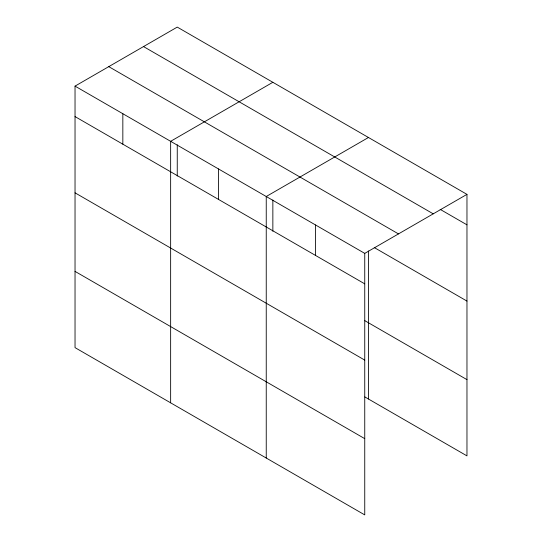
<?xml version="1.0" encoding="UTF-8"?>
<svg xmlns="http://www.w3.org/2000/svg" width="542" height="542" viewBox="0 0 542 542"><rect width="100%" height="100%" fill="white"/><g stroke="black" fill="none" stroke-linecap="round" stroke-linejoin="round"><path stroke-width="0.81" d="M75.033 86.117L364.746 253.378L364.746 514.9L75.033 347.632L75.033 86.117L177.254 27.1L466.967 194.368L466.967 455.883L364.841 396.927M272.856 82.296L170.642 141.313L170.642 402.835M368.465 137.492L266.244 196.509L266.244 458.031M364.746 253.378L466.967 194.368M440.165 209.368L466.967 224.835M143.522 46.578L433.234 213.839M108.766 66.639L398.478 233.907M374.258 247.558L466.967 301.081M75.033 116.584L364.746 283.852M364.841 320.681L466.967 379.637M75.033 192.83L364.746 360.098M75.033 271.386L364.746 438.654M368.465 250.973L368.465 399.014M315.498 224.944L315.498 255.417M272.856 199.998L272.856 231.251M218.44 168.908L218.44 199.381M177.254 144.802L177.254 176.055M122.838 113.712L122.838 144.186"/></g></svg>
